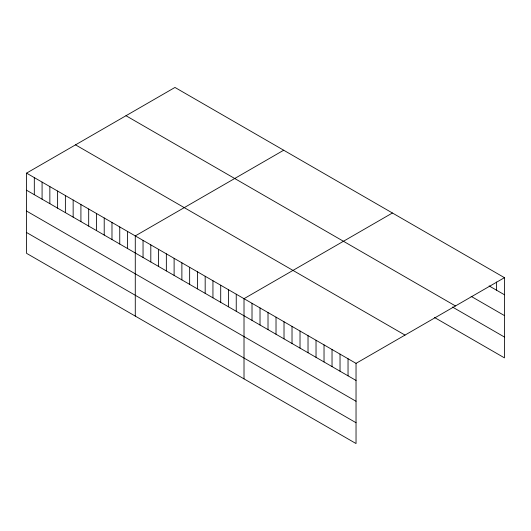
<?xml version="1.0" encoding="UTF-8"?>
<svg xmlns="http://www.w3.org/2000/svg" width="531" height="531" viewBox="0 0 531 531"><rect width="100%" height="100%" fill="white"/><g stroke="black" fill="none" stroke-linecap="round" stroke-linejoin="round"><path stroke-width="0.8" d="M26.55 173.133L356.035 363.363L356.035 443.551L26.55 253.327L26.55 173.133L174.965 87.449L504.45 277.673L504.45 357.867L434.431 317.445M283.693 150.22L135.279 235.91L135.279 316.098M392.422 212.997L244.014 298.681L244.014 378.875M356.035 363.363L504.45 277.673M489.111 285.91L504.45 294.765M471.11 296.338L504.45 315.587M125.986 115.725L455.472 305.949M452.439 307.011L504.45 337.046M75.528 144.857L405.014 335.088M26.55 190.217L356.035 380.448M26.55 211.046L356.035 401.27M26.55 232.498L356.035 422.729M496.445 282.007L496.445 290.145M348.037 358.744L348.037 375.829M340.032 354.124L340.032 371.209M332.034 349.504L332.034 366.589M324.029 344.885L324.029 361.969M316.031 340.265L316.031 357.35M308.026 335.645L308.026 352.73M300.022 331.019L300.022 348.11M292.023 326.399L292.023 343.491M284.019 321.779L284.019 338.871M276.02 317.16L276.02 334.251M268.016 312.54L268.016 329.632M260.017 307.92L260.017 325.012M252.013 303.301L252.013 320.392M236.242 294.201L236.242 311.285M228.476 289.714L228.476 306.805M220.71 285.233L220.71 302.318M212.944 280.746L212.944 297.838M205.178 276.266L205.178 293.351M197.413 271.779L197.413 288.864M189.647 267.299L189.647 284.384M181.881 262.812L181.881 279.897M174.115 258.325L174.115 275.416M166.349 253.845L166.349 270.929M158.583 249.358L158.583 266.449M150.811 244.877L150.811 261.962M143.045 240.39L143.045 257.482M127.513 231.423L127.513 248.515M119.747 226.943L119.747 244.028M111.981 222.456L111.981 239.541M104.215 217.975L104.215 235.06M96.45 213.489L96.45 230.573M88.684 209.002L88.684 226.093M80.918 204.521L80.918 221.606M73.152 200.034L73.152 217.126M65.379 195.554L65.379 212.639M57.613 191.067L57.613 208.159M49.848 186.587L49.848 203.672M42.082 182.1L42.082 199.191M34.316 177.619L34.316 194.704"/></g></svg>
